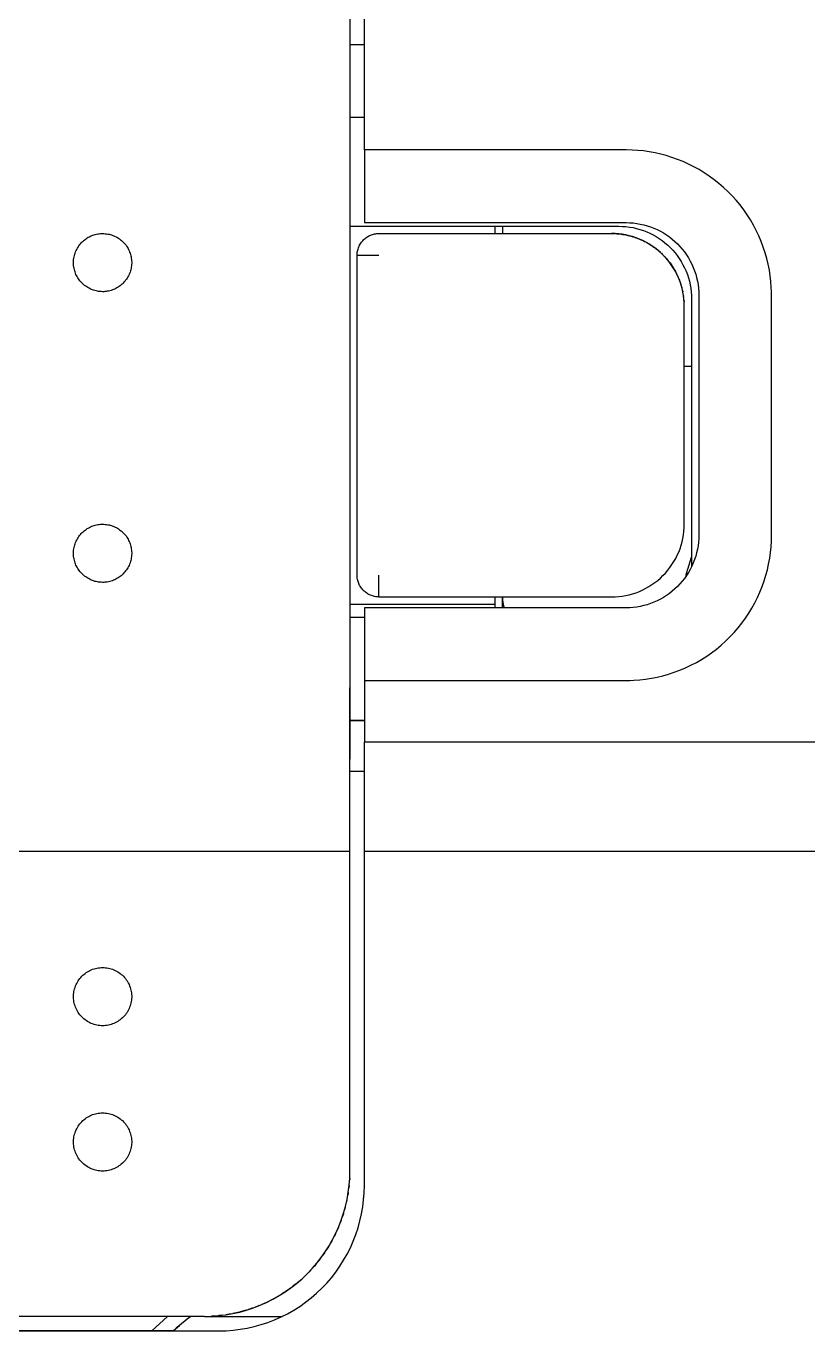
# Model space of a CAD drawing. Header units: millimetres. Extents: x 0 to 50, y 0 to 130.
# Drawn here: x 19.05 to 29.8, y 33.4 to 51.35 of the extents above; entities that cross this region are included whole.
import ezdxf

# ---------------------------------------------------------------- set-up
doc = ezdxf.new("R2010")
doc.units = ezdxf.units.MM

msp = doc.modelspace()

# ---------------------------------------------------------------- linework, layer by layer
at = {"color": 4, "linetype": 'CONTINUOUS', "true_color": 0x40d9ff}
for p, q in [((23.7, 49.65), (23.7, 88.5)), ((23.5, 51.1), (23.7, 51.1)), ((23.5, 50.1), (23.7, 50.1)), ((25.5, 48.5), (25.5, 48.6)), ((25.6, 48.6), (25.6, 48.5)), ((28.2, 46.67), (28.1, 46.67)), ((25.5, 43.4), (25.5, 43.5)), ((23.5, 43.4), (25.5, 43.4)), ((25.5, 43.35), (25.5, 43.4)), ((23.7, 43.218), (23.5, 43.218)), ((23.5, 42.248), (23.5, 41.269)), ((23.7, 42.35), (23.7, 41.5)), ((23.7, 40), (23.7, 41.5)), ((48.5, 41.5), (23.7, 41.5)), ((23.5, 40), (23.5, 41.269)), ((23.5, 41.1), (23.7, 41.1)), ((1.5, 40), (23.5, 40)), ((23.25, 34.634), (23.251, 34.634)), ((21.5, 33.6), (0, 33.6)), ((20.994, 33.6), (20.775, 33.4)), ((21.269, 33.569), (21.308, 33.6)), ((21.5, 33.6), (22.571, 33.6)), ((21.072, 33.4), (21.156, 33.474))]:
    msp.add_line(p, q, dxfattribs=at)
for points in [[(23.5, 51.609), (23.5, 42.684), (23.5, 42.61), (23.5, 42.536), (23.5, 42.463), (23.5, 42.39), (23.5, 42.319), (23.5, 42.248)], [(23.7, 49.65), (23.7, 48.65), (27.3, 48.65), (27.349, 48.649), (27.398, 48.645), (27.447, 48.639), (27.495, 48.631), (27.543, 48.62), (27.59, 48.607), (27.637, 48.592), (27.683, 48.574), (27.728, 48.554), (27.771, 48.532), (27.814, 48.508), (27.856, 48.481), (27.896, 48.453), (27.934, 48.423), (27.972, 48.391), (28.007, 48.357), (28.041, 48.322), (28.073, 48.284), (28.103, 48.246), (28.131, 48.206), (28.158, 48.164), (28.182, 48.121), (28.204, 48.078), (28.224, 48.033), (28.242, 47.987), (28.257, 47.94), (28.27, 47.893), (28.281, 47.845), (28.289, 47.797), (28.295, 47.748), (28.299, 47.699), (28.3, 47.65), (28.3, 44.35), (28.299, 44.301), (28.295, 44.252), (28.289, 44.203), (28.281, 44.155), (28.27, 44.107), (28.257, 44.06), (28.242, 44.013), (28.224, 43.967), (28.204, 43.922), (28.182, 43.879), (28.158, 43.836), (28.131, 43.794), (28.103, 43.754), (28.073, 43.716), (28.041, 43.678), (28.007, 43.643), (27.972, 43.609), (27.934, 43.577), (27.896, 43.547), (27.856, 43.519), (27.814, 43.492), (27.771, 43.468), (27.728, 43.446), (27.683, 43.426), (27.637, 43.408), (27.59, 43.393), (27.543, 43.38), (27.495, 43.369), (27.447, 43.361), (27.398, 43.355), (27.349, 43.351), (27.3, 43.35), (23.7, 43.35), (23.7, 42.35)], [(23.7, 42.35), (27.3, 42.35), (27.354, 42.351), (27.407, 42.353), (27.488, 42.359), (27.568, 42.368), (27.648, 42.38), (27.727, 42.396), (27.806, 42.415), (27.885, 42.438), (27.963, 42.463), (28.04, 42.493), (28.117, 42.525), (28.192, 42.56), (28.266, 42.599), (28.338, 42.64), (28.408, 42.685), (28.476, 42.732), (28.543, 42.783), (28.607, 42.836), (28.669, 42.891), (28.728, 42.95), (28.785, 43.01), (28.839, 43.073), (28.891, 43.139), (28.94, 43.206), (28.986, 43.275), (29.029, 43.346), (29.069, 43.418), (29.106, 43.492), (29.14, 43.567), (29.17, 43.642), (29.198, 43.719), (29.222, 43.797), (29.243, 43.874), (29.26, 43.952), (29.275, 44.031), (29.286, 44.11), (29.294, 44.189), (29.298, 44.269), (29.3, 44.35), (29.3, 47.65), (29.299, 47.704), (29.297, 47.757), (29.291, 47.838), (29.282, 47.918), (29.27, 47.998), (29.254, 48.077), (29.235, 48.156), (29.212, 48.235), (29.187, 48.313), (29.157, 48.39), (29.125, 48.467), (29.09, 48.542), (29.051, 48.616), (29.01, 48.688), (28.965, 48.758), (28.918, 48.826), (28.867, 48.893), (28.814, 48.957), (28.759, 49.019), (28.7, 49.078), (28.64, 49.135), (28.577, 49.189), (28.511, 49.241), (28.444, 49.29), (28.375, 49.336), (28.304, 49.379), (28.232, 49.419), (28.158, 49.456), (28.083, 49.49), (28.008, 49.52), (27.931, 49.548), (27.853, 49.572), (27.776, 49.593), (27.698, 49.61), (27.619, 49.625), (27.54, 49.636), (27.461, 49.644), (27.381, 49.648), (27.3, 49.65), (23.7, 49.65)], [(20.085, 48.5), (20.1, 48.5), (20.119, 48.499), (20.137, 48.498), (20.155, 48.496), (20.172, 48.493), (20.189, 48.49), (20.206, 48.485), (20.223, 48.481), (20.239, 48.475), (20.256, 48.468), (20.271, 48.461), (20.287, 48.453), (20.303, 48.444), (20.318, 48.435), (20.332, 48.425), (20.347, 48.414), (20.361, 48.403), (20.374, 48.391), (20.387, 48.378), (20.399, 48.365), (20.411, 48.352), (20.422, 48.338), (20.432, 48.323), (20.441, 48.308), (20.45, 48.293), (20.458, 48.278), (20.466, 48.262), (20.472, 48.245), (20.479, 48.229), (20.484, 48.212), (20.488, 48.195), (20.492, 48.178), (20.495, 48.161), (20.498, 48.144), (20.499, 48.126), (20.5, 48.108), (20.5, 48.091), (20.499, 48.073), (20.498, 48.055), (20.495, 48.038), (20.492, 48.02), (20.488, 48.002), (20.483, 47.985), (20.477, 47.968), (20.471, 47.951), (20.464, 47.934), (20.456, 47.918), (20.447, 47.902), (20.438, 47.886), (20.428, 47.871), (20.417, 47.857), (20.406, 47.842), (20.394, 47.829), (20.382, 47.816), (20.369, 47.804), (20.355, 47.792), (20.341, 47.781), (20.327, 47.771), (20.312, 47.761), (20.297, 47.752), (20.282, 47.744), (20.266, 47.736), (20.25, 47.729), (20.234, 47.723), (20.217, 47.717), (20.2, 47.713), (20.183, 47.709), (20.165, 47.705), (20.147, 47.703), (20.129, 47.701), (20.115, 47.7), (20.1, 47.7), (20.081, 47.701), (20.063, 47.702), (20.045, 47.704), (20.028, 47.706), (20.011, 47.71), (19.994, 47.714), (19.977, 47.719), (19.961, 47.725), (19.944, 47.731), (19.929, 47.739), (19.913, 47.747), (19.897, 47.756), (19.882, 47.765), (19.868, 47.775), (19.853, 47.786), (19.839, 47.797), (19.826, 47.809), (19.813, 47.822), (19.801, 47.835), (19.789, 47.848), (19.778, 47.862), (19.768, 47.877), (19.758, 47.892), (19.75, 47.907), (19.741, 47.922), (19.734, 47.938), (19.727, 47.954), (19.721, 47.971), (19.716, 47.988), (19.712, 48.005), (19.708, 48.022), (19.705, 48.039), (19.702, 48.056), (19.701, 48.074), (19.7, 48.092), (19.7, 48.109), (19.701, 48.127), (19.702, 48.145), (19.705, 48.162), (19.708, 48.18), (19.712, 48.198), (19.717, 48.215), (19.723, 48.232), (19.729, 48.249), (19.736, 48.266), (19.744, 48.282), (19.753, 48.298), (19.762, 48.314), (19.772, 48.329), (19.783, 48.343), (19.794, 48.358), (19.806, 48.371), (19.818, 48.384), (19.831, 48.396), (19.845, 48.408), (19.859, 48.419), (19.873, 48.429), (19.888, 48.439), (19.903, 48.448), (19.918, 48.456), (19.934, 48.464), (19.95, 48.471), (19.966, 48.477), (19.983, 48.482), (20, 48.487), (20.017, 48.491), (20.035, 48.495), (20.053, 48.497), (20.071, 48.499), (20.085, 48.5)], [(23.5, 48.6), (27.2, 48.6), (27.249, 48.599), (27.298, 48.595), (27.347, 48.589), (27.395, 48.581), (27.443, 48.57), (27.49, 48.557), (27.537, 48.542), (27.583, 48.524), (27.628, 48.504), (27.671, 48.482), (27.714, 48.458), (27.756, 48.431), (27.796, 48.403), (27.834, 48.373), (27.872, 48.341), (27.907, 48.307), (27.941, 48.272), (27.973, 48.234), (28.003, 48.196), (28.031, 48.156), (28.058, 48.114), (28.082, 48.071), (28.104, 48.028), (28.124, 47.983), (28.142, 47.937), (28.157, 47.89), (28.17, 47.843), (28.181, 47.795), (28.189, 47.747), (28.195, 47.698), (28.199, 47.649), (28.2, 47.6), (28.2, 43.915)], [(23.6, 48.2), (23.6, 48.215), (23.601, 48.229), (23.603, 48.244), (23.606, 48.259), (23.609, 48.273), (23.613, 48.287), (23.618, 48.301), (23.623, 48.315), (23.629, 48.328), (23.635, 48.341), (23.643, 48.354), (23.651, 48.367), (23.659, 48.379), (23.668, 48.39), (23.678, 48.401), (23.688, 48.412), (23.699, 48.422), (23.71, 48.432), (23.721, 48.441), (23.733, 48.449), (23.746, 48.457), (23.759, 48.465), (23.772, 48.471), (23.785, 48.477), (23.799, 48.482), (23.813, 48.487), (23.827, 48.491), (23.841, 48.494), (23.856, 48.497), (23.871, 48.499), (23.885, 48.5), (23.9, 48.5), (27.1, 48.5)], [(23.9, 43.5), (27.1, 43.5), (27.149, 43.501), (27.198, 43.505), (27.247, 43.511), (27.295, 43.519), (27.343, 43.53), (27.39, 43.543), (27.437, 43.558), (27.483, 43.576), (27.528, 43.596), (27.571, 43.618), (27.614, 43.642), (27.656, 43.669), (27.696, 43.697), (27.734, 43.727), (27.772, 43.759), (27.807, 43.793), (27.841, 43.828), (27.873, 43.866), (27.903, 43.904), (27.931, 43.944), (27.958, 43.986), (27.982, 44.029), (28.004, 44.072), (28.024, 44.117), (28.042, 44.163), (28.057, 44.21), (28.07, 44.257), (28.081, 44.305), (28.089, 44.353), (28.095, 44.402), (28.099, 44.451), (28.1, 44.5), (28.1, 47.5), (28.099, 47.549), (28.095, 47.598), (28.089, 47.647), (28.081, 47.695), (28.07, 47.743), (28.057, 47.79), (28.042, 47.837), (28.024, 47.883), (28.004, 47.928), (27.982, 47.971), (27.958, 48.014), (27.931, 48.056), (27.903, 48.096), (27.873, 48.134), (27.841, 48.172), (27.807, 48.207), (27.772, 48.241), (27.734, 48.273), (27.696, 48.303), (27.656, 48.331), (27.614, 48.358), (27.571, 48.382), (27.528, 48.404), (27.483, 48.424), (27.437, 48.442), (27.39, 48.457), (27.343, 48.47), (27.295, 48.481), (27.247, 48.489), (27.198, 48.495), (27.149, 48.499), (27.1, 48.5)], [(27.1, 48.5), (27.12, 48.5), (27.139, 48.499), (27.146, 48.499)], [(27.153, 48.499), (27.171, 48.498), (27.198, 48.495)], [(27.198, 48.495), (27.201, 48.495), (27.23, 48.492), (27.242, 48.49)], [(27.251, 48.488), (27.261, 48.487), (27.294, 48.481), (27.294, 48.481)], [(27.298, 48.48), (27.325, 48.474), (27.337, 48.471)], [(27.348, 48.469), (27.356, 48.467), (27.385, 48.458), (27.389, 48.457)], [(27.393, 48.456), (27.417, 48.449), (27.434, 48.443)], [(27.439, 48.441), (27.451, 48.437), (27.483, 48.424), (27.514, 48.41), (27.524, 48.406)], [(27.533, 48.401), (27.547, 48.394), (27.563, 48.386)], [(27.576, 48.379), (27.583, 48.376), (27.607, 48.362)], [(27.615, 48.357), (27.617, 48.356), (27.653, 48.333), (27.654, 48.332)], [(27.668, 48.323), (27.691, 48.307), (27.693, 48.305)], [(23.9, 43.5), (23.885, 43.5), (23.871, 43.501), (23.856, 43.503), (23.841, 43.506), (23.827, 43.509), (23.813, 43.513), (23.799, 43.518), (23.785, 43.523), (23.772, 43.529), (23.759, 43.535), (23.746, 43.543), (23.733, 43.551), (23.721, 43.559), (23.71, 43.568), (23.699, 43.578), (23.688, 43.588), (23.678, 43.599), (23.668, 43.61), (23.659, 43.621), (23.651, 43.633), (23.643, 43.646), (23.635, 43.659), (23.629, 43.672), (23.623, 43.685), (23.618, 43.699), (23.613, 43.713), (23.609, 43.727), (23.606, 43.741), (23.603, 43.756), (23.601, 43.771), (23.6, 43.785), (23.6, 43.8), (23.6, 48.2)], [(23.6, 48.2), (23.6, 48.2), (23.601, 48.2), (23.603, 48.2), (23.606, 48.2), (23.609, 48.2), (23.613, 48.2), (23.618, 48.2), (23.623, 48.2), (23.629, 48.2), (23.635, 48.2), (23.643, 48.2), (23.651, 48.2), (23.659, 48.2), (23.668, 48.2), (23.678, 48.2), (23.688, 48.2), (23.699, 48.2), (23.71, 48.2), (23.721, 48.2), (23.733, 48.2), (23.746, 48.2), (23.759, 48.2), (23.772, 48.2), (23.785, 48.2), (23.799, 48.2), (23.813, 48.2), (23.827, 48.2), (23.841, 48.2), (23.856, 48.2), (23.871, 48.2), (23.885, 48.2), (23.9, 48.2)], [(27.708, 48.294), (27.727, 48.279), (27.731, 48.276)], [(27.746, 48.263), (27.761, 48.25), (27.766, 48.246)], [(27.785, 48.228), (27.798, 48.217), (27.802, 48.212)], [(27.825, 48.188), (27.835, 48.178), (27.838, 48.175)], [(27.859, 48.15), (27.871, 48.137), (27.872, 48.135)], [(27.884, 48.121), (27.904, 48.095), (27.934, 48.052), (27.957, 48.015)], [(27.958, 48.014), (27.962, 48.007), (27.977, 47.979)], [(27.983, 47.969), (27.988, 47.96), (27.998, 47.94)], [(28.007, 47.921), (28.011, 47.912), (28.017, 47.897)], [(28.028, 47.872), (28.032, 47.863), (28.036, 47.851)], [(28.046, 47.822), (28.05, 47.811), (28.053, 47.802)], [(28.062, 47.771), (28.066, 47.758), (28.068, 47.752)], [(28.076, 47.717), (28.079, 47.704), (28.08, 47.7)], [(28.089, 47.645), (28.09, 47.642), (28.091, 47.633)], [(28.096, 47.582), (28.097, 47.573), (28.098, 47.564)], [(20.085, 44.5), (20.1, 44.5), (20.119, 44.499), (20.137, 44.498), (20.155, 44.496), (20.172, 44.493), (20.189, 44.49), (20.206, 44.485), (20.223, 44.481), (20.239, 44.475), (20.256, 44.468), (20.271, 44.461), (20.287, 44.453), (20.303, 44.444), (20.318, 44.435), (20.332, 44.425), (20.347, 44.414), (20.361, 44.403), (20.374, 44.391), (20.387, 44.378), (20.399, 44.365), (20.411, 44.352), (20.422, 44.338), (20.432, 44.323), (20.441, 44.308), (20.45, 44.293), (20.458, 44.278), (20.466, 44.262), (20.473, 44.245), (20.479, 44.229), (20.484, 44.212), (20.488, 44.195), (20.492, 44.178), (20.495, 44.161), (20.498, 44.144), (20.499, 44.126), (20.5, 44.108), (20.5, 44.091), (20.499, 44.073), (20.498, 44.055), (20.495, 44.038), (20.492, 44.02), (20.488, 44.003), (20.483, 43.985), (20.477, 43.968), (20.471, 43.951), (20.464, 43.934), (20.456, 43.918), (20.447, 43.902), (20.438, 43.886), (20.428, 43.871), (20.417, 43.857), (20.406, 43.843), (20.394, 43.829), (20.382, 43.816), (20.369, 43.804), (20.355, 43.792), (20.341, 43.781), (20.327, 43.771), (20.312, 43.761), (20.297, 43.752), (20.282, 43.744), (20.266, 43.736), (20.25, 43.729), (20.234, 43.723), (20.217, 43.718), (20.2, 43.713), (20.183, 43.709), (20.165, 43.705), (20.147, 43.703), (20.129, 43.701), (20.115, 43.7), (20.1, 43.7), (20.081, 43.701), (20.063, 43.702), (20.045, 43.704), (20.028, 43.706), (20.011, 43.71), (19.994, 43.714), (19.977, 43.719), (19.961, 43.725), (19.944, 43.732), (19.929, 43.739), (19.913, 43.747), (19.897, 43.756), (19.882, 43.765), (19.868, 43.775), (19.853, 43.786), (19.839, 43.797), (19.826, 43.809), (19.813, 43.822), (19.801, 43.835), (19.789, 43.848), (19.778, 43.862), (19.768, 43.877), (19.758, 43.892), (19.75, 43.907), (19.741, 43.922), (19.734, 43.938), (19.727, 43.955), (19.721, 43.971), (19.716, 43.988), (19.712, 44.005), (19.708, 44.022), (19.705, 44.039), (19.702, 44.056), (19.701, 44.074), (19.7, 44.092), (19.7, 44.109), (19.701, 44.127), (19.702, 44.145), (19.705, 44.162), (19.708, 44.18), (19.712, 44.197), (19.717, 44.215), (19.723, 44.232), (19.729, 44.249), (19.736, 44.266), (19.744, 44.282), (19.753, 44.298), (19.762, 44.314), (19.772, 44.329), (19.783, 44.343), (19.794, 44.357), (19.806, 44.371), (19.818, 44.384), (19.831, 44.396), (19.845, 44.408), (19.859, 44.419), (19.873, 44.429), (19.888, 44.439), (19.903, 44.448), (19.918, 44.456), (19.934, 44.464), (19.95, 44.471), (19.966, 44.477), (19.983, 44.482), (20, 44.487), (20.017, 44.491), (20.035, 44.495), (20.053, 44.497), (20.071, 44.499), (20.085, 44.5)], [(28.124, 43.783), (28.127, 43.8), (28.131, 43.82), (28.135, 43.836), (28.138, 43.851), (28.143, 43.866), (28.145, 43.875), (28.148, 43.883), (28.2, 44.046)], [(23.9, 43.5), (23.9, 43.5), (23.9, 43.501), (23.9, 43.503), (23.9, 43.506), (23.9, 43.509), (23.9, 43.513), (23.9, 43.518), (23.9, 43.523), (23.9, 43.529), (23.9, 43.535), (23.9, 43.543), (23.9, 43.551), (23.9, 43.559), (23.9, 43.568), (23.9, 43.578), (23.9, 43.588), (23.9, 43.599), (23.9, 43.61), (23.9, 43.621), (23.9, 43.633), (23.9, 43.646), (23.9, 43.659), (23.9, 43.672), (23.9, 43.685), (23.9, 43.699), (23.9, 43.713), (23.9, 43.727), (23.9, 43.741), (23.9, 43.756), (23.9, 43.771), (23.9, 43.785), (23.9, 43.8)], [(25.6, 43.35), (25.6, 43.5), (25.601, 43.475), (25.602, 43.451), (25.605, 43.427), (25.61, 43.402), (25.615, 43.379), (25.622, 43.355), (25.623, 43.35)], [(23.5, 41.269), (23.5, 41.285), (23.5, 41.305), (23.5, 41.329), (23.5, 41.355), (23.5, 41.386), (23.5, 41.419), (23.5, 41.456), (23.5, 41.496), (23.5, 41.539), (23.5, 41.585), (23.5, 41.634), (23.5, 41.685), (23.5, 41.739), (23.5, 41.796), (23.5, 41.855), (23.5, 41.916), (23.5, 41.979), (23.5, 42.044), (23.5, 42.11), (23.5, 42.178), (23.5, 42.248)], [(23.7, 41.8), (23.5, 41.8), (23.528, 41.8), (23.571, 41.8), (23.614, 41.8), (23.656, 41.8), (23.696, 41.8), (23.7, 41.8)], [(2.5, 33.4), (21.7, 33.4), (21.798, 33.402), (21.896, 33.41), (21.993, 33.422), (22.09, 33.438), (22.186, 33.46), (22.281, 33.486), (22.374, 33.517), (22.465, 33.552), (22.555, 33.592), (22.643, 33.636), (22.728, 33.685), (22.811, 33.737), (22.891, 33.794), (22.969, 33.854), (23.043, 33.918), (23.114, 33.986), (23.182, 34.057), (23.246, 34.131), (23.306, 34.209), (23.363, 34.289), (23.415, 34.372), (23.464, 34.457), (23.508, 34.545), (23.548, 34.635), (23.583, 34.726), (23.614, 34.819), (23.64, 34.914), (23.662, 35.01), (23.678, 35.107), (23.69, 35.204), (23.698, 35.302), (23.7, 35.4), (23.7, 40)], [(21.5, 33.6), (21.598, 33.602), (21.696, 33.61), (21.793, 33.622), (21.89, 33.638), (21.986, 33.66), (22.081, 33.686), (22.174, 33.717), (22.265, 33.752), (22.355, 33.792), (22.443, 33.836), (22.528, 33.885), (22.611, 33.937), (22.691, 33.994), (22.769, 34.054), (22.843, 34.118), (22.914, 34.186), (22.982, 34.257), (23.046, 34.331), (23.106, 34.409), (23.163, 34.489), (23.215, 34.572), (23.264, 34.657), (23.308, 34.745), (23.348, 34.835), (23.383, 34.926), (23.414, 35.019), (23.44, 35.114), (23.462, 35.21), (23.478, 35.307), (23.49, 35.404), (23.498, 35.502), (23.5, 35.6), (23.5, 40)], [(23.7, 40), (47.5, 40)], [(20.12, 37.6), (20.1, 37.6), (20.08, 37.6), (20.06, 37.602), (20.04, 37.604), (20.021, 37.608), (20.001, 37.612), (19.982, 37.618), (19.963, 37.624), (19.945, 37.631), (19.926, 37.64), (19.909, 37.649), (19.891, 37.659), (19.875, 37.67), (19.858, 37.681), (19.843, 37.694), (19.828, 37.707), (19.814, 37.721), (19.8, 37.735), (19.787, 37.751), (19.775, 37.767), (19.764, 37.783), (19.754, 37.8), (19.744, 37.818), (19.735, 37.835), (19.728, 37.854), (19.721, 37.873), (19.715, 37.892), (19.71, 37.911), (19.706, 37.931), (19.703, 37.95), (19.701, 37.97), (19.7, 37.99), (19.7, 38.01), (19.701, 38.03), (19.703, 38.05), (19.706, 38.069), (19.71, 38.089), (19.715, 38.108), (19.721, 38.127), (19.728, 38.146), (19.735, 38.165), (19.744, 38.182), (19.754, 38.2), (19.764, 38.217), (19.775, 38.233), (19.787, 38.249), (19.8, 38.265), (19.814, 38.279), (19.828, 38.293), (19.843, 38.306), (19.858, 38.319), (19.875, 38.33), (19.891, 38.341), (19.909, 38.351), (19.926, 38.36), (19.945, 38.369), (19.963, 38.376), (19.982, 38.382), (20.001, 38.388), (20.021, 38.392), (20.04, 38.396), (20.06, 38.398), (20.08, 38.4), (20.1, 38.4), (20.12, 38.4), (20.14, 38.398), (20.16, 38.396), (20.179, 38.392), (20.199, 38.388), (20.218, 38.382), (20.237, 38.376), (20.255, 38.369), (20.274, 38.36), (20.291, 38.351), (20.309, 38.341), (20.325, 38.33), (20.342, 38.319), (20.357, 38.306), (20.372, 38.293), (20.386, 38.279), (20.4, 38.265), (20.413, 38.249), (20.425, 38.233), (20.436, 38.217), (20.446, 38.2), (20.456, 38.182), (20.465, 38.165), (20.472, 38.146), (20.479, 38.127), (20.485, 38.108), (20.49, 38.089), (20.494, 38.069), (20.497, 38.05), (20.499, 38.03), (20.5, 38.01), (20.5, 37.99), (20.499, 37.97), (20.497, 37.95), (20.494, 37.931), (20.49, 37.911), (20.485, 37.892), (20.479, 37.873), (20.472, 37.854), (20.465, 37.835), (20.456, 37.818), (20.446, 37.8), (20.436, 37.783), (20.425, 37.767), (20.413, 37.751), (20.4, 37.735), (20.386, 37.721), (20.372, 37.707), (20.357, 37.694), (20.342, 37.681), (20.325, 37.67), (20.309, 37.659), (20.291, 37.649), (20.274, 37.64), (20.255, 37.631), (20.237, 37.624), (20.218, 37.618), (20.199, 37.612), (20.179, 37.608), (20.16, 37.604), (20.14, 37.602), (20.12, 37.6)], [(20.12, 35.6), (20.1, 35.6), (20.08, 35.6), (20.06, 35.602), (20.04, 35.604), (20.021, 35.608), (20.001, 35.612), (19.982, 35.618), (19.963, 35.624), (19.945, 35.631), (19.926, 35.64), (19.909, 35.649), (19.891, 35.659), (19.875, 35.67), (19.858, 35.681), (19.843, 35.694), (19.828, 35.707), (19.814, 35.721), (19.8, 35.735), (19.787, 35.751), (19.775, 35.767), (19.764, 35.783), (19.754, 35.8), (19.744, 35.818), (19.735, 35.835), (19.728, 35.854), (19.721, 35.873), (19.715, 35.892), (19.71, 35.911), (19.706, 35.931), (19.703, 35.95), (19.701, 35.97), (19.7, 35.99), (19.7, 36.01), (19.701, 36.03), (19.703, 36.05), (19.706, 36.069), (19.71, 36.089), (19.715, 36.108), (19.721, 36.127), (19.728, 36.146), (19.735, 36.165), (19.744, 36.182), (19.754, 36.2), (19.764, 36.217), (19.775, 36.233), (19.787, 36.249), (19.8, 36.265), (19.814, 36.279), (19.828, 36.293), (19.843, 36.306), (19.858, 36.319), (19.875, 36.33), (19.891, 36.341), (19.909, 36.351), (19.926, 36.36), (19.945, 36.369), (19.963, 36.376), (19.982, 36.382), (20.001, 36.388), (20.021, 36.392), (20.04, 36.396), (20.06, 36.398), (20.08, 36.4), (20.1, 36.4), (20.12, 36.4), (20.14, 36.398), (20.16, 36.396), (20.179, 36.392), (20.199, 36.388), (20.218, 36.382), (20.237, 36.376), (20.255, 36.369), (20.274, 36.36), (20.291, 36.351), (20.309, 36.341), (20.325, 36.33), (20.342, 36.319), (20.357, 36.306), (20.372, 36.293), (20.386, 36.279), (20.4, 36.265), (20.413, 36.249), (20.425, 36.233), (20.436, 36.217), (20.446, 36.2), (20.456, 36.182), (20.465, 36.165), (20.472, 36.146), (20.479, 36.127), (20.485, 36.108), (20.49, 36.089), (20.494, 36.069), (20.497, 36.05), (20.499, 36.03), (20.5, 36.01), (20.5, 35.99), (20.499, 35.97), (20.497, 35.95), (20.494, 35.931), (20.49, 35.911), (20.485, 35.892), (20.479, 35.873), (20.472, 35.854), (20.465, 35.835), (20.456, 35.818), (20.446, 35.8), (20.436, 35.783), (20.425, 35.767), (20.413, 35.751), (20.4, 35.735), (20.386, 35.721), (20.372, 35.707), (20.357, 35.694), (20.342, 35.681), (20.325, 35.67), (20.309, 35.659), (20.291, 35.649), (20.274, 35.64), (20.255, 35.631), (20.237, 35.624), (20.218, 35.618), (20.199, 35.612), (20.179, 35.608), (20.16, 35.604), (20.14, 35.602), (20.12, 35.6)], [(23.49, 35.402), (23.49, 35.401), (23.485, 35.363)], [(23.498, 35.501), (23.498, 35.5), (23.495, 35.468)], [(23.461, 35.207), (23.46, 35.204), (23.451, 35.164)], [(23.478, 35.304), (23.478, 35.302), (23.471, 35.262)], [(23.412, 35.015), (23.411, 35.01), (23.398, 34.972)], [(23.439, 35.11), (23.438, 35.106), (23.427, 35.067)], [(23.381, 34.921), (23.379, 34.916), (23.364, 34.878)], [(23.305, 34.738), (23.302, 34.732), (23.284, 34.697)], [(23.345, 34.829), (23.343, 34.823), (23.326, 34.786)], [(23.157, 34.481), (23.152, 34.473), (23.13, 34.442)], [(23.211, 34.564), (23.206, 34.557), (23.185, 34.524)], [(23.26, 34.65), (23.256, 34.643), (23.237, 34.609)], [(23.039, 34.323), (23.032, 34.314), (23.008, 34.287)], [(23.1, 34.4), (23.094, 34.392), (23.071, 34.363)], [(22.905, 34.177), (22.896, 34.168), (22.87, 34.144)], [(22.974, 34.248), (22.966, 34.239), (22.941, 34.214)], [(22.685, 33.989), (22.667, 33.976), (22.62, 33.943), (22.614, 33.939)], [(22.764, 34.05), (22.749, 34.038), (22.709, 34.007), (22.696, 33.998)], [(22.773, 34.058), (22.786, 34.069), (22.823, 34.1), (22.833, 34.109)], [(22.341, 33.786), (22.32, 33.776), (22.288, 33.762)], [(22.433, 33.831), (22.39, 33.809), (22.368, 33.799)], [(22.521, 33.88), (22.509, 33.873), (22.45, 33.84), (22.446, 33.838)], [(22.602, 33.931), (22.565, 33.907), (22.539, 33.891)], [(21.307, 33.6), (21.113, 33.439), (21.071, 33.4)], [(21.641, 33.606), (21.603, 33.603), (21.6, 33.603)], [(21.749, 33.616), (21.702, 33.61), (21.699, 33.61)], [(21.86, 33.633), (21.799, 33.623), (21.796, 33.622)], [(21.986, 33.66), (21.984, 33.66), (21.893, 33.639), (21.892, 33.639)], [(22.077, 33.685), (22.073, 33.684), (21.993, 33.662)], [(22.166, 33.714), (22.158, 33.711), (22.106, 33.694)], [(22.254, 33.748), (22.241, 33.742), (22.199, 33.727)], [(21.069, 33.4), (21.069, 33.4), (15, 33.4)]]:
    msp.add_lwpolyline(points, dxfattribs=at)

doc.saveas('drawing.dxf')
